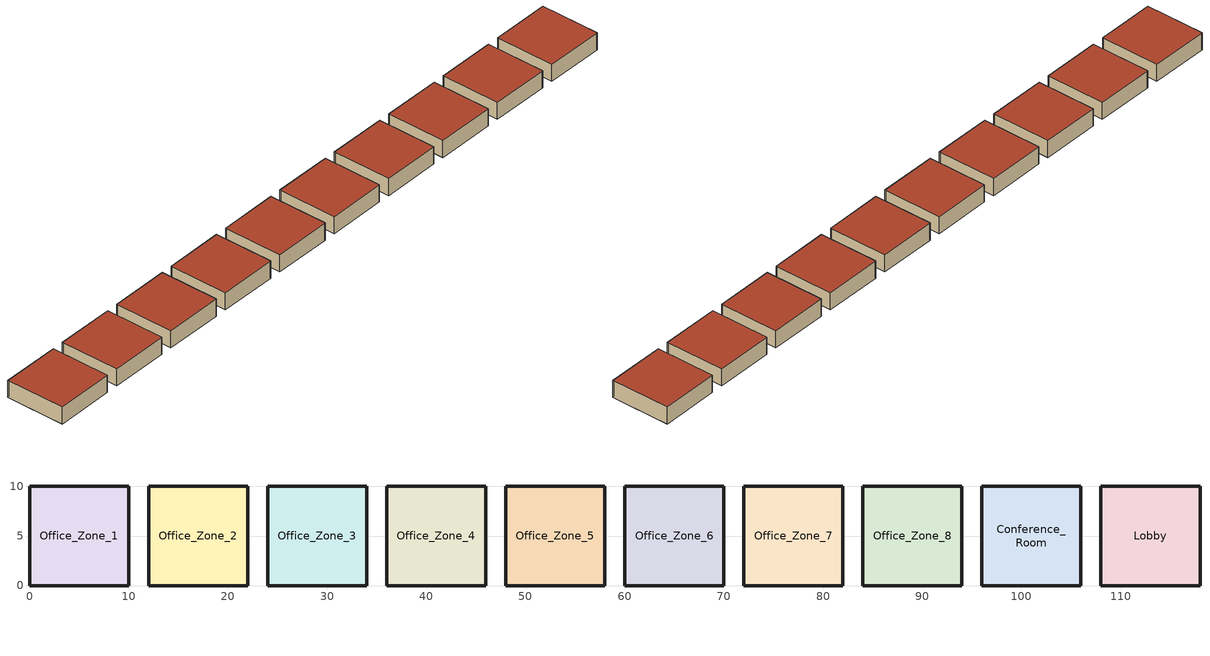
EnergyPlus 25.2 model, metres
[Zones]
Office_Zone_1
 floor ground (DefaultFloor): 0,10 10,10 10,0 0,0 z0
 wall outside (DefaultWall): 10,0 0,0 0,10 10,10 10,0 z0:3
 roof outside (DefaultRoof): 0,0 10,0 10,10 0,10 z3
Office_Zone_2
 floor ground (DefaultFloor): 12,10 22,10 22,0 12,0 z0
 wall outside (DefaultWall): 22,0 12,0 12,10 22,10 22,0 z0:3
 roof outside (DefaultRoof): 12,0 22,0 22,10 12,10 z3
Office_Zone_3
 floor ground (DefaultFloor): 24,10 34,10 34,0 24,0 z0
 wall outside (DefaultWall): 34,0 24,0 24,10 34,10 34,0 z0:3
 roof outside (DefaultRoof): 24,0 34,0 34,10 24,10 z3
Office_Zone_4
 floor ground (DefaultFloor): 36,10 46,10 46,0 36,0 z0
 wall outside (DefaultWall): 46,0 36,0 36,10 46,10 46,0 z0:3
 roof outside (DefaultRoof): 36,0 46,0 46,10 36,10 z3
Office_Zone_5
 floor ground (DefaultFloor): 48,10 58,10 58,0 48,0 z0
 wall outside (DefaultWall): 58,0 48,0 48,10 58,10 58,0 z0:3
 roof outside (DefaultRoof): 48,0 58,0 58,10 48,10 z3
Office_Zone_6
 floor ground (DefaultFloor): 60,10 70,10 70,0 60,0 z0
 wall outside (DefaultWall): 70,0 60,0 60,10 70,10 70,0 z0:3
 roof outside (DefaultRoof): 60,0 70,0 70,10 60,10 z3
Office_Zone_7
 floor ground (DefaultFloor): 72,10 82,10 82,0 72,0 z0
 wall outside (DefaultWall): 82,0 72,0 72,10 82,10 82,0 z0:3
 roof outside (DefaultRoof): 72,0 82,0 82,10 72,10 z3
Office_Zone_8
 floor ground (DefaultFloor): 84,10 94,10 94,0 84,0 z0
 wall outside (DefaultWall): 94,0 84,0 84,10 94,10 94,0 z0:3
 roof outside (DefaultRoof): 84,0 94,0 94,10 84,10 z3
Conference_Room
 floor ground (DefaultFloor): 96,10 106,10 106,0 96,0 z0
 wall outside (DefaultWall): 106,0 96,0 96,10 106,10 106,0 z0:3
 roof outside (DefaultRoof): 96,0 106,0 106,10 96,10 z3
Lobby
 floor ground (DefaultFloor): 108,10 118,10 118,0 108,0 z0
 wall outside (DefaultWall): 118,0 108,0 108,10 118,10 118,0 z0:3
 roof outside (DefaultRoof): 108,0 118,0 118,10 108,10 z3
[Building]
Large Office Building: North Axis=0; Terrain=City; Loads Convergence Tolerance Value=0.04; Temperature Convergence Tolerance Value=0.4; Solar Distribution=FullInteriorAndExterior; Maximum Number of Warmup Days=25; Minimum Number of Warmup Days=6
[SITE:LOCATION]
Chicago_IL_USA: Latitude=41.88; Longitude=-87.63; Time Zone=-6; Elevation=190; Keep Site Location Information=No
[SIZINGPERIOD:DESIGNDAY] Day of Month=21; Humidity Condition Type=Wetbulb; Barometric Pressure=99063; Rain Indicator=No; Snow Indicator=No; Daylight Saving Time Indicator=No; Solar Model Indicator=ASHRAEClearSky; ASHRAE Clear Sky Optical Depth for Beam Irradiance taub=0; ASHRAE Clear Sky Optical Depth for Diffuse Irradiance taud=0; Sky Clearness=0; Begin Environment Reset Mode=FullResetAtBeginEnvironment
Name | Month | Day Type | Maximum DryBulb Temperature | Daily DryBulb Temperature Range | Wetbulb or DewPoint at Maximum DryBulb | Wind Speed | Wind Direction
Chicago_Winter_Design_Day | 1 | WinterDesignDay | -17.3 | 0 | -17.3 | 4.9 | 270
Chicago_Summer_Design_Day | 7 | SummerDesignDay | 33.3 | 10.7 | 23.8 | 5.3 | 230
[MATERIAL] Roughness=MediumRough; Specific Heat=900; Thermal Absorptance=0.9; Solar Absorptance=0.7; Visible Absorptance=0.7
Name | Thickness | Conductivity | Density
DefaultWallMaterial | 0.2 | 0.9 | 1800
DefaultRoofMaterial | 0.15 | 0.8 | 1600
DefaultFloorMaterial | 0.25 | 1.5 | 2400
[CONSTRUCTION]
DefaultWall: DefaultWallMaterial
DefaultRoof: DefaultRoofMaterial
DefaultFloor: DefaultFloorMaterial
[Zone] Type=1; Multiplier=1; Ceiling Height=autocalculate; Volume=300; Floor Area=100
Office_Zone_1; Office_Zone_2; Office_Zone_3; Office_Zone_4; Office_Zone_5; Office_Zone_6; Office_Zone_7; Office_Zone_8; Conference_Room; Lobby
[People] Number of People Schedule=Office_Occupancy; Number of People Calculation Method=People; Fraction Radiant=0.3; Sensible Heat Fraction=autocalculate; Activity Level Schedule=Office_Activity
Name | Zone or ZoneList or Space or SpaceList | Number of People
Office_Zone_1_People | Office_Zone_1 | 5
Office_Zone_2_People | Office_Zone_2 | 5
Office_Zone_3_People | Office_Zone_3 | 5
Office_Zone_4_People | Office_Zone_4 | 5
Office_Zone_5_People | Office_Zone_5 | 5
Office_Zone_6_People | Office_Zone_6 | 5
Office_Zone_7_People | Office_Zone_7 | 5
Office_Zone_8_People | Office_Zone_8 | 5
Conference_Room_People | Conference_Room | 15
Lobby_People | Lobby | 10
[Lights] Schedule=Office_Lighting; Design Level Calculation Method=LightingLevel; Return Air Fraction=0; Fraction Radiant=0.4; Fraction Visible=0.2
Name | Zone or ZoneList or Space or SpaceList | Lighting Level
Office_Zone_1_Lights | Office_Zone_1 | 500
Office_Zone_2_Lights | Office_Zone_2 | 500
Office_Zone_3_Lights | Office_Zone_3 | 500
Office_Zone_4_Lights | Office_Zone_4 | 500
Office_Zone_5_Lights | Office_Zone_5 | 500
Office_Zone_6_Lights | Office_Zone_6 | 500
Office_Zone_7_Lights | Office_Zone_7 | 500
Office_Zone_8_Lights | Office_Zone_8 | 500
Conference_Room_Lights | Conference_Room | 800
Lobby_Lights | Lobby | 1000
[ElectricEquipment] Schedule=Office_Equipment; Design Level Calculation Method=EquipmentLevel; Fraction Latent=0; Fraction Radiant=0.3; Fraction Lost=0
Name | Zone or ZoneList or Space or SpaceList | Design Level
Office_Zone_1_Equipment | Office_Zone_1 | 750
Office_Zone_2_Equipment | Office_Zone_2 | 750
Office_Zone_3_Equipment | Office_Zone_3 | 750
Office_Zone_4_Equipment | Office_Zone_4 | 750
Office_Zone_5_Equipment | Office_Zone_5 | 750
Office_Zone_6_Equipment | Office_Zone_6 | 750
Office_Zone_7_Equipment | Office_Zone_7 | 750
Office_Zone_8_Equipment | Office_Zone_8 | 750
Conference_Room_Equipment | Conference_Room | 500
Lobby_Equipment | Lobby | 300
[HVACTemplate:System:VRF]
VRF_System_1: Gross Rated Total Cooling Capacity {W} (N1)=Autosize; Gross Rated Cooling COP {W/W} (N2)=3.5; Minimum Outdoor Temperature in Cooling Mode {C} (N3)=-5; Maximum Outdoor Temperature in Cooling Mode {C} (N4)=43; Gross Rated Heating Capacity {W} (N5)=Autosize; Rated Heating Capacity Sizing Ratio (N6)=1; Gross Rated Heating COP {W/W} (N7)=4; Minimum Outdoor Temperature in Heating Mode {C} (N8)=-20; Maximum Outdoor Temperature in Heating Mode {C} (N9)=15; Minimum Heat Pump Part-Load Ratio (N10)=0.15; Zone Name for Master Thermostat Location (A3)=Office_Zone_1; Master Thermostat Priority Control Type (A4)=LoadPriority; Heat Pump Waste Heat Recovery (A6)=No; Equivalent Piping Length for Cooling {m} (N11)=30; Vertical Height for Piping Correction {m} (N12)=10; Equivalent Piping Length for Heating {m} (N13)=30; Crankcase Heater Power per Compressor {W} (N14)=15; Number of Compressors (N15)=2; Ratio of Compressor Size to Total Capacity (N16)=0.5; Max Outdoor Dry-bulb Temp for Crankcase Heater {C} (N17)=5; Defrost Strategy (A7)=ReverseCycle; Defrost Control (A8)=OnDemand; Defrost Time Period Fraction (N18)=0.058333; Resistive Defrost Heater Capacity {W} (N19)=Autosize; Max Outdoor Dry-bulb Temp for Defrost {C} (N20)=5; Condenser Type (A9)=AirCooled; Evaporative Condenser Effectiveness (N22)=0.9; Evaporative Condenser Air Flow Rate {m3/s} (N23)=Autosize; Evaporative Condenser Pump Power {W} (N24)=Autosize; Basin Heater Capacity {W/K} (N25)=0.5; Basin Heater Setpoint Temperature {C} (N26)=2; Fuel Type (A11)=Electricity
[HVACTemplate:Zone:VRF] Template VRF System Name (A2)=VRF_System_1; Rated Total Heating Capacity Sizing Ratio (N3)=1; Cooling Supply Air Flow Rate (N4)=Autosize; No Cooling Supply Air Flow Rate (N5)=Autosize; Heating Supply Air Flow Rate (N6)=Autosize; No Heating Supply Air Flow Rate (N7)=Autosize; Cooling Outdoor Air Flow Rate (N8)=Autosize; Heating Outdoor Air Flow Rate (N9)=Autosize; No Load Outdoor Air Flow Rate (N10)=Autosize; Supply Air Fan Placement (A9)=DrawThrough; Supply Fan Total Efficiency (N14)=0.7; Supply Fan Delta Pressure (N15)=300; Supply Fan Motor Efficiency (N16)=0.9; Cooling Coil Type (A10)=VariableRefrigerantFlowDX; Cooling Coil Gross Rated Total Capacity (N17)=Autosize; Cooling Coil Gross Rated Sensible Heat Ratio (N18)=Autosize; Heat Pump Heating Coil Type (A12)=VariableRefrigerantFlowDX; Heat Pump Heating Coil Gross Rated Capacity (N19)=Autosize; Zone Terminal Unit On Parasitic Electric Energy Use (N20)=30; Zone Terminal Unit Off Parasitic Electric Energy Use (N21)=20; Zone Cooling Design Supply Air Temperature Input Method (A15)=SupplyAirTemperature; Zone Cooling Design Supply Air Temperature (N22)=12.8; Zone Heating Design Supply Air Temperature Input Method (A16)=SupplyAirTemperature; Zone Heating Design Supply Air Temperature (N24)=50
Name | Template Thermostat Name (A3)
Office_Zone_1 | Thermostat_Office_Zone_1
Office_Zone_2 | Thermostat_Office_Zone_2
Office_Zone_3 | Thermostat_Office_Zone_3
Office_Zone_4 | Thermostat_Office_Zone_4
Office_Zone_5 | Thermostat_Office_Zone_5
Office_Zone_6 | Thermostat_Office_Zone_6
Office_Zone_7 | Thermostat_Office_Zone_7
Office_Zone_8 | Thermostat_Office_Zone_8
Conference_Room | Thermostat_Conference_Room
Lobby | Thermostat_Lobby
[HVACTemplate:Thermostat] Constant Heating Setpoint {C}=20
Name | Constant Cooling Setpoint {C}
Thermostat_Office_Zone_1; Thermostat_Office_Zone_3; Thermostat_Office_Zone_5; Thermostat_Office_Zone_6; Thermostat_Conference_Room | 23.8
Thermostat_Office_Zone_2; Thermostat_Office_Zone_7; Thermostat_Office_Zone_8; Thermostat_Lobby | 24
Thermostat_Office_Zone_4 | 24.1
[Schedule:Compact]
Office_Occupancy: Through: 12/31, For: Weekdays, Until: 08:00, 0, Until: 12:00, 1, Until: 13:00, 0.5, Until: 17:00, 1, Until: 24:00, 0, For: Weekends Holidays, Until: 24:00, 0
Office_Lighting; Office_Equipment: Through: 12/31, For: Weekdays, Until: 08:00, 0.1, Until: 17:00, 1, Until: 24:00, 0.1, For: Weekends Holidays, Until: 24:00, 0.1
Office_Activity: Through: 12/31, For: AllDays, Until: 24:00, 120
